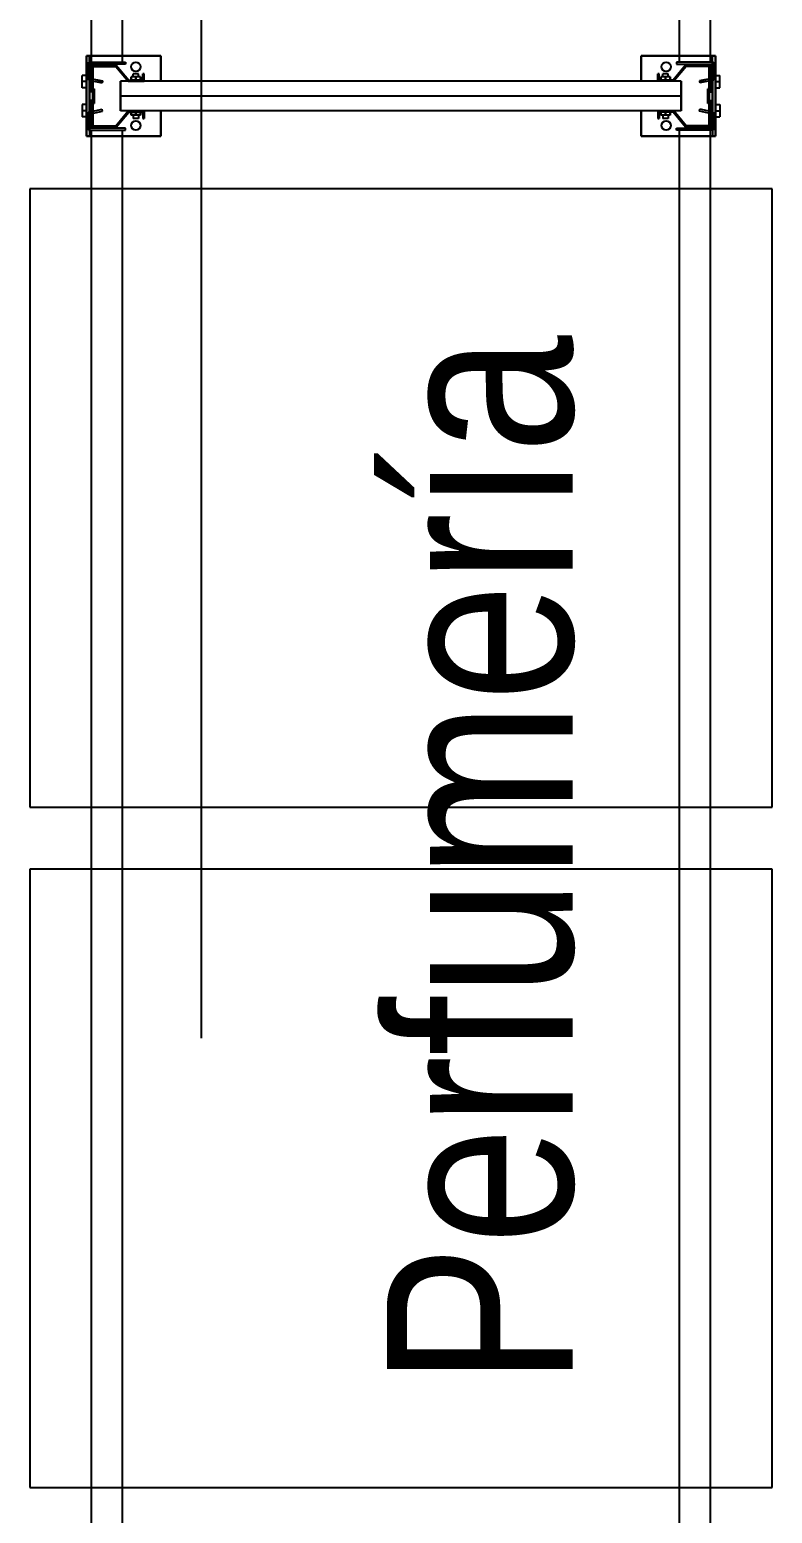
# Model space of a CAD drawing. Header units: metres. Extents: x 0 to 8715937, y -236336 to 216.
# Drawn here: x 110.37 to 111.57, y 62.712 to 65.111 of the extents above; entities that cross this region are included whole.
import ezdxf

# ---------------------------------------------------------------- set-up
doc = ezdxf.new("R2010")
doc.units = ezdxf.units.M
doc.header["$MEASUREMENT"] = 0
doc.linetypes.add('ACAD_ISO10W100', pattern=[18, 12, -3, 0, -3])
for name, color, linetype in [('0-BLOCK-EQUIPAMIENTO', 7, 'Continuous'), ('0-BLOCK-ESTRUCTURA', 7, 'Continuous'), ('AAA BAST', 5, 'Continuous'), ('AAA COTAS', 7, 'Continuous'), ('AAA LARG', 1, 'Continuous'), ('AAA PALLETS', 7, 'Continuous'), ('EJES', 251, 'ACAD_ISO10W100'), ('TEXTO', 7, 'Continuous')]:
    doc.layers.add(name, color=color, linetype=linetype)
doc.styles.add('AR', font='arial.ttf')

# ---------------------------------------------------------------- blocks, each defined once
blk = doc.blocks.new('DPM-ESTRUCTURA')
at = {"layer": 'EJES', "ltscale": 0.4}
blk.add_line((22.9278, 41.5801), (22.9278, 112.3301), dxfattribs=at)
blk = doc.blocks.new('1A MODULO SIMPLE')
at = {"layer": 'AAA BAST'}
for points in [[(-2.1307, 1.015), (-2.1307, 1.017), (-2.1407, 1.017), (-2.1407, 1.04), (-2.1167, 1.06), (-2.1167, 1.1), (-2.1567, 1.1), (-2.1567, 1.098), (-2.1767, 1.098), (-2.1767, 1.1), (-2.2167, 1.1), (-2.2167, 1.06), (-2.1927, 1.04), (-2.1927, 1.017), (-2.2027, 1.017), (-2.2027, 1.015), (-2.1907, 1.015), (-2.1907, 1.0409), (-2.2147, 1.0609), (-2.2147, 1.098), (-2.1787, 1.098), (-2.1787, 1.096), (-2.1547, 1.096), (-2.1547, 1.098), (-2.1187, 1.098), (-2.1187, 1.0609), (-2.1427, 1.0409), (-2.1427, 1.015)], [(0.1973, 1.015), (0.1973, 1.017), (0.2073, 1.017), (0.2073, 1.04), (0.1833, 1.06), (0.1833, 1.1), (0.2233, 1.1), (0.2233, 1.098), (0.2433, 1.098), (0.2433, 1.1), (0.2833, 1.1), (0.2833, 1.06), (0.2593, 1.04), (0.2593, 1.017), (0.2693, 1.017), (0.2693, 1.015), (0.2573, 1.015), (0.2573, 1.0409), (0.2813, 1.0609), (0.2813, 1.098), (0.2453, 1.098), (0.2453, 1.096), (0.2213, 1.096), (0.2213, 1.098), (0.1853, 1.098), (0.1853, 1.0609), (0.2093, 1.0409), (0.2093, 1.015)], [(-2.1307, 0.185), (-2.1307, 0.183), (-2.1407, 0.183), (-2.1407, 0.16), (-2.1167, 0.14), (-2.1167, 0.1), (-2.1567, 0.1), (-2.1567, 0.102), (-2.1767, 0.102), (-2.1767, 0.1), (-2.2167, 0.1), (-2.2167, 0.14), (-2.1927, 0.16), (-2.1927, 0.183), (-2.2027, 0.183), (-2.2027, 0.185), (-2.1907, 0.185), (-2.1907, 0.1591), (-2.2147, 0.1391), (-2.2147, 0.102), (-2.1787, 0.102), (-2.1787, 0.104), (-2.1547, 0.104), (-2.1547, 0.102), (-2.1187, 0.102), (-2.1187, 0.1391), (-2.1427, 0.1591), (-2.1427, 0.185)], [(0.1973, 0.185), (0.1973, 0.183), (0.2073, 0.183), (0.2073, 0.16), (0.1833, 0.14), (0.1833, 0.1), (0.2233, 0.1), (0.2233, 0.102), (0.2433, 0.102), (0.2433, 0.1), (0.2833, 0.1), (0.2833, 0.14), (0.2593, 0.16), (0.2593, 0.183), (0.2693, 0.183), (0.2693, 0.185), (0.2573, 0.185), (0.2573, 0.1591), (0.2813, 0.1391), (0.2813, 0.102), (0.2453, 0.102), (0.2453, 0.104), (0.2213, 0.104), (0.2213, 0.102), (0.1853, 0.102), (0.1853, 0.1391), (0.2093, 0.1591), (0.2093, 0.185)]]:
    blk.add_hatch(color=251, dxfattribs=at).paths.add_polyline_path(points)
at = {"layer": 'AAA BAST', "color": 251}
for p, q in [((-2.2167, 1.1082), (-2.2317, 1.1082)), ((-2.2317, 1.1082), (-2.2317, 0.9882)), ((-2.1167, 1.1082), (-2.2167, 1.1082)), ((-2.2167, 1.1082), (-2.2167, 1.1032)), ((-2.1802, 1.1152), (-2.2002, 1.1152)), ((-2.2002, 1.1082), (-2.2002, 1.1152)), ((-2.1902, 1.1082), (-2.1902, 1.1152)), ((-2.1802, 1.1082), (-2.1802, 1.1152)), ((-2.1532, 1.1152), (-2.1332, 1.1152)), ((-2.1532, 1.1082), (-2.1532, 1.1152)), ((-2.1432, 1.1082), (-2.1432, 1.1152)), ((-2.1332, 1.1082), (-2.1332, 1.1152)), ((-2.1167, 1.1032), (-2.1167, 1.1082)), ((-2.1017, 1.1082), (-2.1167, 1.1082)), ((-2.1017, 0.9882), (-2.1017, 1.1082)), ((0.1683, 0.9882), (0.1683, 1.1082)), ((0.1683, 1.1082), (0.1833, 1.1082)), ((0.1833, 1.1032), (0.1833, 1.1082)), ((0.1833, 1.1082), (0.2833, 1.1082)), ((0.2198, 1.1152), (0.1998, 1.1152)), ((0.1998, 1.1082), (0.1998, 1.1152)), ((0.2098, 1.1082), (0.2098, 1.1152)), ((0.2198, 1.1082), (0.2198, 1.1152)), ((0.2468, 1.1152), (0.2668, 1.1152)), ((0.2468, 1.1082), (0.2468, 1.1152)), ((0.2568, 1.1082), (0.2568, 1.1152)), ((0.2668, 1.1082), (0.2668, 1.1152)), ((0.2833, 1.1082), (0.2833, 1.1032)), ((0.2833, 1.1082), (0.2983, 1.1082)), ((0.2983, 1.1082), (0.2983, 0.9882)), ((-2.2167, 1.1032), (-2.2317, 1.1032)), ((-2.2167, 1.1032), (-2.1167, 1.1032)), ((-2.1767, 1.1), (-2.2167, 1.1)), ((-2.2167, 1.1), (-2.2167, 1.06)), ((-2.2147, 1.098), (-2.2147, 1.0609)), ((-2.1787, 1.098), (-2.2147, 1.098)), ((-2.2067, 1.1), (-2.2067, 1.1032)), ((-2.2067, 1.1032), (-2.1737, 1.1032)), ((-2.1787, 1.098), (-2.1787, 1.096)), ((-2.1547, 1.096), (-2.1787, 1.096)), ((-2.1767, 1.1), (-2.1767, 1.098)), ((-2.1767, 1.1), (-2.1737, 1.1)), ((-2.1567, 1.098), (-2.1767, 1.098)), ((-2.1737, 1.1), (-2.1737, 1.1032)), ((-2.1597, 1.1), (-2.1597, 1.1032)), ((-2.1567, 1.1), (-2.1597, 1.1)), ((-2.1167, 1.1), (-2.1567, 1.1)), ((-2.1567, 1.1), (-2.1567, 1.098)), ((-2.1187, 1.098), (-2.1547, 1.098)), ((-2.1547, 1.098), (-2.1547, 1.096)), ((-2.1267, 1.1), (-2.1267, 1.1032)), ((-2.1187, 1.098), (-2.1187, 1.0609)), ((-2.1167, 1.1032), (-2.1017, 1.1032)), ((-2.1167, 1.1), (-2.1167, 1.06)), ((0.1833, 1.1032), (0.1683, 1.1032)), ((0.2833, 1.1032), (0.1833, 1.1032)), ((0.1833, 1.1), (0.2233, 1.1)), ((0.1833, 1.1), (0.1833, 1.06)), ((0.1853, 1.098), (0.1853, 1.0609)), ((0.1853, 1.098), (0.2213, 1.098)), ((0.1933, 1.1), (0.1933, 1.1032)), ((0.2213, 1.098), (0.2213, 1.096)), ((0.2213, 1.096), (0.2453, 1.096)), ((0.2233, 1.1), (0.2233, 1.098)), ((0.2233, 1.1), (0.2263, 1.1)), ((0.2233, 1.098), (0.2433, 1.098)), ((0.2263, 1.1), (0.2263, 1.1032)), ((0.2403, 1.1), (0.2403, 1.1032)), ((0.2733, 1.1032), (0.2403, 1.1032)), ((0.2433, 1.1), (0.2403, 1.1)), ((0.2433, 1.1), (0.2833, 1.1)), ((0.2433, 1.1), (0.2433, 1.098)), ((0.2453, 1.098), (0.2813, 1.098)), ((0.2453, 1.098), (0.2453, 1.096)), ((0.2733, 1.1), (0.2733, 1.1032)), ((0.2813, 1.098), (0.2813, 1.0609)), ((0.2833, 1.1032), (0.2983, 1.1032)), ((0.2833, 1.1), (0.2833, 1.06)), ((-2.2167, 1.06), (-2.1927, 1.04)), ((-2.2147, 1.0609), (-2.1907, 1.0409)), ((-2.1187, 1.0609), (-2.1427, 1.0409)), ((-2.1167, 1.06), (-2.1407, 1.04)), ((0.1833, 1.06), (0.2073, 1.04)), ((0.1853, 1.0609), (0.2093, 1.0409)), ((0.2813, 1.0609), (0.2573, 1.0409)), ((0.2833, 1.06), (0.2593, 1.04)), ((-2.1927, 1.036), (-2.1977, 1.036)), ((-2.1977, 1.021), (-2.1977, 1.036)), ((-2.1927, 1.04), (-2.1927, 1.017)), ((-2.1907, 1.053), (-2.1667, 1.053)), ((-2.1907, 0.147), (-2.1907, 1.053)), ((-2.1907, 1.0409), (-2.1907, 1.015)), ((-2.1667, 1.053), (-2.1427, 1.053)), ((-2.1667, 0.147), (-2.1667, 1.053)), ((-2.1427, 0.147), (-2.1427, 1.053)), ((-2.1427, 1.0409), (-2.1427, 1.015)), ((-2.1407, 1.04), (-2.1407, 1.017)), ((-2.1357, 1.036), (-2.1407, 1.036)), ((-2.1407, 1.021), (-2.1407, 1.036)), ((-2.1357, 1.021), (-2.1357, 1.036)), ((-2.1357, 1.0328), (-2.1307, 1.0328)), ((-2.1307, 1.0243), (-2.1307, 1.0328)), ((0.2023, 1.0328), (0.1973, 1.0328)), ((0.1973, 1.0243), (0.1973, 1.0328)), ((0.2023, 1.036), (0.2073, 1.036)), ((0.2023, 1.021), (0.2023, 1.036)), ((0.2073, 1.04), (0.2073, 1.017)), ((0.2073, 1.021), (0.2073, 1.036)), ((0.2333, 1.053), (0.2093, 1.053)), ((0.2093, 0.147), (0.2093, 1.053)), ((0.2093, 1.0409), (0.2093, 1.015)), ((0.2573, 1.053), (0.2333, 1.053)), ((0.2333, 0.147), (0.2333, 1.053)), ((0.2573, 0.147), (0.2573, 1.053)), ((0.2573, 1.0409), (0.2573, 1.015)), ((0.2593, 1.04), (0.2593, 1.017)), ((0.2593, 1.036), (0.2643, 1.036)), ((0.2643, 1.021), (0.2643, 1.036)), ((-2.1927, 1.017), (-2.2027, 1.017)), ((-2.2027, 1.017), (-2.2027, 1.015)), ((-2.1907, 1.015), (-2.2027, 1.015)), ((-2.1927, 1.0285), (-2.1977, 1.0285)), ((-2.1927, 1.021), (-2.1977, 1.021)), ((-2.1427, 1.015), (-2.1307, 1.015)), ((-2.1357, 1.0285), (-2.1407, 1.0285)), ((-2.1357, 1.021), (-2.1407, 1.021)), ((-2.1407, 1.017), (-2.1307, 1.017)), ((-2.1357, 1.0243), (-2.1307, 1.0243)), ((-2.1307, 1.015), (-2.1307, 1.017)), ((0.2023, 1.0243), (0.1973, 1.0243)), ((0.2073, 1.017), (0.1973, 1.017)), ((0.1973, 1.015), (0.1973, 1.017)), ((0.2093, 1.015), (0.1973, 1.015)), ((0.2023, 1.0285), (0.2073, 1.0285)), ((0.2023, 1.021), (0.2073, 1.021)), ((0.2573, 1.015), (0.2693, 1.015)), ((0.2593, 1.0285), (0.2643, 1.0285)), ((0.2593, 1.021), (0.2643, 1.021)), ((0.2593, 1.017), (0.2693, 1.017)), ((0.2693, 1.017), (0.2693, 1.015)), ((-2.2317, 0.9882), (-2.1907, 0.9882)), ((-2.1427, 0.9882), (-2.1017, 0.9882)), ((0.2093, 0.9882), (0.1683, 0.9882)), ((0.2983, 0.9882), (0.2573, 0.9882)), ((-2.2317, 0.0918), (-2.2317, 0.2118)), ((-2.2317, 0.2118), (-2.1907, 0.2118)), ((-2.1427, 0.2118), (-2.1017, 0.2118)), ((-2.1017, 0.2118), (-2.1017, 0.0918)), ((0.2093, 0.2118), (0.1683, 0.2118)), ((0.1683, 0.2118), (0.1683, 0.0918)), ((0.2983, 0.2118), (0.2573, 0.2118)), ((0.2983, 0.0918), (0.2983, 0.2118)), ((-2.1907, 0.185), (-2.2027, 0.185)), ((-2.2027, 0.183), (-2.2027, 0.185)), ((-2.1927, 0.183), (-2.2027, 0.183)), ((-2.1927, 0.1801), (-2.1977, 0.1801)), ((-2.1977, 0.1651), (-2.1977, 0.1801)), ((-2.1927, 0.1726), (-2.1977, 0.1726)), ((-2.1927, 0.16), (-2.1927, 0.183)), ((-2.1907, 0.1591), (-2.1907, 0.185)), ((-2.1427, 0.1591), (-2.1427, 0.185)), ((-2.1427, 0.185), (-2.1307, 0.185)), ((-2.1407, 0.16), (-2.1407, 0.183)), ((-2.1407, 0.183), (-2.1307, 0.183)), ((-2.1357, 0.1801), (-2.1407, 0.1801)), ((-2.1407, 0.1651), (-2.1407, 0.1801)), ((-2.1357, 0.1726), (-2.1407, 0.1726)), ((-2.1357, 0.1651), (-2.1357, 0.1801)), ((-2.1357, 0.1768), (-2.1307, 0.1768)), ((-2.1357, 0.1683), (-2.1307, 0.1683)), ((-2.1307, 0.185), (-2.1307, 0.183)), ((-2.1307, 0.1683), (-2.1307, 0.1768)), ((0.2093, 0.185), (0.1973, 0.185)), ((0.1973, 0.185), (0.1973, 0.183)), ((0.2073, 0.183), (0.1973, 0.183)), ((0.2023, 0.1768), (0.1973, 0.1768)), ((0.1973, 0.1683), (0.1973, 0.1768)), ((0.2023, 0.1683), (0.1973, 0.1683)), ((0.2023, 0.1801), (0.2073, 0.1801)), ((0.2023, 0.1651), (0.2023, 0.1801)), ((0.2023, 0.1726), (0.2073, 0.1726)), ((0.2073, 0.16), (0.2073, 0.183)), ((0.2073, 0.1651), (0.2073, 0.1801)), ((0.2093, 0.1591), (0.2093, 0.185)), ((0.2573, 0.1591), (0.2573, 0.185)), ((0.2573, 0.185), (0.2693, 0.185)), ((0.2593, 0.16), (0.2593, 0.183)), ((0.2593, 0.183), (0.2693, 0.183)), ((0.2593, 0.1801), (0.2643, 0.1801)), ((0.2593, 0.1726), (0.2643, 0.1726)), ((0.2643, 0.1651), (0.2643, 0.1801)), ((0.2693, 0.183), (0.2693, 0.185)), ((-2.2167, 0.14), (-2.1927, 0.16)), ((-2.2147, 0.1391), (-2.1907, 0.1591)), ((-2.1927, 0.1651), (-2.1977, 0.1651)), ((-2.1907, 0.147), (-2.1667, 0.147)), ((-2.1667, 0.147), (-2.1427, 0.147)), ((-2.1187, 0.1391), (-2.1427, 0.1591)), ((-2.1357, 0.1651), (-2.1407, 0.1651)), ((-2.1167, 0.14), (-2.1407, 0.16)), ((0.1833, 0.14), (0.2073, 0.16)), ((0.1853, 0.1391), (0.2093, 0.1591)), ((0.2023, 0.1651), (0.2073, 0.1651)), ((0.2333, 0.147), (0.2093, 0.147)), ((0.2573, 0.147), (0.2333, 0.147)), ((0.2813, 0.1391), (0.2573, 0.1591)), ((0.2593, 0.1651), (0.2643, 0.1651)), ((0.2833, 0.14), (0.2593, 0.16)), ((-2.2167, 0.1), (-2.2167, 0.14)), ((-2.2147, 0.102), (-2.2147, 0.1391)), ((-2.1187, 0.102), (-2.1187, 0.1391)), ((-2.1167, 0.1), (-2.1167, 0.14)), ((0.1833, 0.1), (0.1833, 0.14)), ((0.1853, 0.102), (0.1853, 0.1391)), ((0.2813, 0.102), (0.2813, 0.1391)), ((0.2833, 0.1), (0.2833, 0.14)), ((-2.2167, 0.0968), (-2.2317, 0.0968)), ((-2.1767, 0.1), (-2.2167, 0.1)), ((-2.2167, 0.0968), (-2.1167, 0.0968)), ((-2.2167, 0.0918), (-2.2167, 0.0968)), ((-2.1787, 0.102), (-2.2147, 0.102)), ((-2.2067, 0.1), (-2.2067, 0.0968)), ((-2.2067, 0.0968), (-2.1737, 0.0968)), ((-2.1787, 0.102), (-2.1787, 0.104)), ((-2.1547, 0.104), (-2.1787, 0.104)), ((-2.1567, 0.102), (-2.1767, 0.102)), ((-2.1767, 0.1), (-2.1767, 0.102)), ((-2.1767, 0.1), (-2.1737, 0.1)), ((-2.1737, 0.1), (-2.1737, 0.0968)), ((-2.1597, 0.1), (-2.1597, 0.0968)), ((-2.1567, 0.1), (-2.1597, 0.1)), ((-2.1567, 0.1), (-2.1567, 0.102)), ((-2.1167, 0.1), (-2.1567, 0.1)), ((-2.1547, 0.102), (-2.1547, 0.104)), ((-2.1187, 0.102), (-2.1547, 0.102)), ((-2.1267, 0.1), (-2.1267, 0.0968)), ((-2.1167, 0.0968), (-2.1167, 0.0918)), ((-2.1167, 0.0968), (-2.1017, 0.0968)), ((0.1833, 0.0968), (0.1683, 0.0968)), ((0.1833, 0.1), (0.2233, 0.1)), ((0.2833, 0.0968), (0.1833, 0.0968)), ((0.1833, 0.0968), (0.1833, 0.0918)), ((0.1853, 0.102), (0.2213, 0.102)), ((0.1933, 0.1), (0.1933, 0.0968)), ((0.2213, 0.102), (0.2213, 0.104)), ((0.2213, 0.104), (0.2453, 0.104)), ((0.2233, 0.102), (0.2433, 0.102)), ((0.2233, 0.1), (0.2233, 0.102)), ((0.2233, 0.1), (0.2263, 0.1)), ((0.2263, 0.1), (0.2263, 0.0968)), ((0.2403, 0.1), (0.2403, 0.0968)), ((0.2433, 0.1), (0.2403, 0.1)), ((0.2733, 0.0968), (0.2403, 0.0968)), ((0.2433, 0.1), (0.2433, 0.102)), ((0.2433, 0.1), (0.2833, 0.1)), ((0.2453, 0.102), (0.2453, 0.104)), ((0.2453, 0.102), (0.2813, 0.102)), ((0.2733, 0.1), (0.2733, 0.0968)), ((0.2833, 0.0918), (0.2833, 0.0968)), ((0.2833, 0.0968), (0.2983, 0.0968)), ((-2.2167, 0.0918), (-2.2317, 0.0918)), ((-2.1167, 0.0918), (-2.2167, 0.0918)), ((-2.2002, 0.0918), (-2.2002, 0.0848)), ((-2.1802, 0.0848), (-2.2002, 0.0848)), ((-2.1902, 0.0918), (-2.1902, 0.0848)), ((-2.1802, 0.0918), (-2.1802, 0.0848)), ((-2.1532, 0.0918), (-2.1532, 0.0848)), ((-2.1532, 0.0848), (-2.1332, 0.0848)), ((-2.1432, 0.0918), (-2.1432, 0.0848)), ((-2.1332, 0.0918), (-2.1332, 0.0848)), ((-2.1017, 0.0918), (-2.1167, 0.0918)), ((0.1683, 0.0918), (0.1833, 0.0918)), ((0.1833, 0.0918), (0.2833, 0.0918)), ((0.1998, 0.0918), (0.1998, 0.0848)), ((0.2198, 0.0848), (0.1998, 0.0848)), ((0.2098, 0.0918), (0.2098, 0.0848)), ((0.2198, 0.0918), (0.2198, 0.0848)), ((0.2468, 0.0918), (0.2468, 0.0848)), ((0.2468, 0.0848), (0.2668, 0.0848)), ((0.2568, 0.0918), (0.2568, 0.0848)), ((0.2668, 0.0918), (0.2668, 0.0848)), ((0.2833, 0.0918), (0.2983, 0.0918))]:
    blk.add_line(p, q, dxfattribs=at)
for centre in [(-2.2141, 1.0285), (-2.1192, 1.0285), (0.1859, 1.0285), (0.2808, 1.0285), (-2.2141, 0.1715), (-2.1192, 0.1715), (0.1859, 0.1715), (0.2808, 0.1715)]:
    blk.add_circle(centre, 0.0075, dxfattribs=at)
at = {"layer": 'AAA LARG', "color": 251}
for p, q in [((-2.1407, 1.105), (-2.1454, 1.0829)), ((-2.1407, 1.105), (-2.1117, 1.105)), ((-2.1117, 1.105), (-2.1117, 1.045)), ((0.2073, 1.105), (0.1783, 1.105)), ((0.1783, 1.105), (0.1783, 1.045)), ((0.2073, 1.105), (0.212, 1.0829)), ((-2.1422, 1.0822), (-2.1454, 1.0829)), ((-2.1381, 1.1018), (-2.1422, 1.0822)), ((-2.1149, 1.1018), (-2.1381, 1.1018)), ((-2.1149, 1.045), (-2.1149, 1.1018)), ((-2.1117, 1.1), (0.1783, 1.1)), ((0.1815, 1.045), (0.1815, 1.1018)), ((0.1815, 1.1018), (0.2047, 1.1018)), ((0.2047, 1.1018), (0.2089, 1.0822)), ((0.2089, 1.0822), (0.212, 1.0829)), ((-2.1117, 1.045), (-2.1149, 1.045)), ((-2.1117, 1.05), (0.1783, 1.05)), ((0.1783, 1.045), (0.1815, 1.045)), ((-2.1117, 0.155), (-2.1149, 0.155)), ((-2.1149, 0.155), (-2.1149, 0.0982)), ((-2.1117, 0.095), (-2.1117, 0.155)), ((-2.1117, 0.15), (0.1783, 0.15)), ((0.1783, 0.095), (0.1783, 0.155)), ((0.1783, 0.155), (0.1815, 0.155)), ((0.1815, 0.155), (0.1815, 0.0982)), ((-2.1422, 0.1178), (-2.1454, 0.1171)), ((-2.1407, 0.095), (-2.1454, 0.1171)), ((-2.1381, 0.0982), (-2.1422, 0.1178)), ((-2.1149, 0.0982), (-2.1381, 0.0982)), ((-2.1117, 0.1), (0.1783, 0.1)), ((0.1815, 0.0982), (0.2047, 0.0982)), ((0.2047, 0.0982), (0.2089, 0.1178)), ((0.2073, 0.095), (0.212, 0.1171)), ((0.2089, 0.1178), (0.212, 0.1171)), ((-2.1407, 0.095), (-2.1117, 0.095)), ((0.2073, 0.095), (0.1783, 0.095))]:
    blk.add_line(p, q, dxfattribs=at)
at = {"layer": 'AAA PALLETS', "color": 251, "ltscale": 0.21}
for p, q in [((-1.0167, 1.2), (-2.0167, 1.2)), ((-2.0167, 1.2), (-2.0167, 0)), ((-1.0167, 0), (-1.0167, 1.2)), ((0.0833, 1.2), (-0.9167, 1.2)), ((-0.9167, 1.2), (-0.9167, 0)), ((0.0833, 0), (0.0833, 1.2)), ((-2.0167, 0), (-1.0167, 0)), ((-0.9167, 0), (0.0833, 0))]:
    blk.add_line(p, q, dxfattribs=at)
blk = doc.blocks.new('DPM-EQUIPAMIENTO')
at = {"layer": 'AAA COTAS', "ltscale": 0.21, "rotation": 90}
for p in [(23.8501, 67.1704), (23.8501, 64.7704)]:
    blk.add_blockref('1A MODULO SIMPLE', p, dxfattribs=at)

msp = doc.modelspace()

# ---------------------------------------------------------------- hatches: boundary and pattern name
at = {"layer": 'AAA BAST'}
for points in [[(110.5551, 65.0397), (110.5531, 65.0397), (110.5531, 65.0297), (110.5301, 65.0297), (110.5101, 65.0537), (110.4701, 65.0537), (110.4701, 65.0137), (110.4721, 65.0137), (110.4721, 64.9937), (110.4701, 64.9937), (110.4701, 64.9537), (110.5101, 64.9537), (110.5301, 64.9777), (110.5531, 64.9777), (110.5531, 64.9677), (110.5551, 64.9677), (110.5551, 64.9797), (110.5292, 64.9797), (110.5092, 64.9557), (110.4721, 64.9557), (110.4721, 64.9917), (110.4741, 64.9917), (110.4741, 65.0157), (110.4721, 65.0157), (110.4721, 65.0517), (110.5092, 65.0517), (110.5292, 65.0277), (110.5551, 65.0277)], [(110.5551, 64.9677), (110.5531, 64.9677), (110.5531, 64.9777), (110.5301, 64.9777), (110.5101, 64.9537), (110.4701, 64.9537), (110.4701, 64.9937), (110.4721, 64.9937), (110.4721, 65.0137), (110.4701, 65.0137), (110.4701, 65.0537), (110.5101, 65.0537), (110.5301, 65.0297), (110.5531, 65.0297), (110.5531, 65.0397), (110.5551, 65.0397), (110.5551, 65.0277), (110.5292, 65.0277), (110.5092, 65.0517), (110.4721, 65.0517), (110.4721, 65.0157), (110.4741, 65.0157), (110.4741, 64.9917), (110.4721, 64.9917), (110.4721, 64.9557), (110.5092, 64.9557), (110.5292, 64.9797), (110.5551, 64.9797)], [(111.3851, 65.0397), (111.3871, 65.0397), (111.3871, 65.0297), (111.4101, 65.0297), (111.4301, 65.0537), (111.4701, 65.0537), (111.4701, 65.0137), (111.4681, 65.0137), (111.4681, 64.9937), (111.4701, 64.9937), (111.4701, 64.9537), (111.4301, 64.9537), (111.4101, 64.9777), (111.3871, 64.9777), (111.3871, 64.9677), (111.3851, 64.9677), (111.3851, 64.9797), (111.411, 64.9797), (111.431, 64.9557), (111.4681, 64.9557), (111.4681, 64.9917), (111.4661, 64.9917), (111.4661, 65.0157), (111.4681, 65.0157), (111.4681, 65.0517), (111.431, 65.0517), (111.411, 65.0277), (111.3851, 65.0277)], [(111.3851, 64.9677), (111.3871, 64.9677), (111.3871, 64.9777), (111.4101, 64.9777), (111.4301, 64.9537), (111.4701, 64.9537), (111.4701, 64.9937), (111.4681, 64.9937), (111.4681, 65.0137), (111.4701, 65.0137), (111.4701, 65.0537), (111.4301, 65.0537), (111.4101, 65.0297), (111.3871, 65.0297), (111.3871, 65.0397), (111.3851, 65.0397), (111.3851, 65.0277), (111.411, 65.0277), (111.431, 65.0517), (111.4681, 65.0517), (111.4681, 65.0157), (111.4661, 65.0157), (111.4661, 64.9917), (111.4681, 64.9917), (111.4681, 64.9557), (111.431, 64.9557), (111.411, 64.9797), (111.3851, 64.9797)]]:
    msp.add_hatch(color=251, dxfattribs=at).paths.add_polyline_path(points)

# ---------------------------------------------------------------- linework, layer by layer
at = {"layer": 'AAA BAST', "color": 251}
for p, q in [((110.5819, 65.0687), (110.4619, 65.0687)), ((110.4619, 65.0687), (110.4619, 65.0537)), ((110.4619, 65.0537), (110.4619, 65.0687)), ((110.4619, 65.0687), (110.5819, 65.0687)), ((110.4669, 65.0537), (110.4619, 65.0537)), ((110.4619, 65.0537), (110.4619, 64.9537)), ((110.4619, 64.9537), (110.4619, 65.0537)), ((110.4619, 65.0537), (110.4669, 65.0537)), ((110.4669, 65.0537), (110.4669, 65.0687)), ((110.4669, 65.0537), (110.4669, 65.0687)), ((110.4669, 64.9537), (110.4669, 65.0537)), ((110.4669, 65.0537), (110.4669, 64.9537)), ((110.4701, 65.0537), (110.4701, 65.0137)), ((110.4701, 65.0537), (110.5101, 65.0537)), ((110.4701, 65.0137), (110.4701, 65.0537)), ((110.4701, 65.0537), (110.5101, 65.0537)), ((110.4721, 65.0517), (110.5092, 65.0517)), ((110.4721, 65.0517), (110.4721, 65.0157)), ((110.4721, 65.0517), (110.5092, 65.0517)), ((110.4721, 65.0157), (110.4721, 65.0517)), ((110.5092, 65.0517), (110.5292, 65.0277)), ((110.5092, 65.0517), (110.5292, 65.0277)), ((110.5101, 65.0537), (110.5301, 65.0297)), ((110.5101, 65.0537), (110.5301, 65.0297)), ((110.5819, 65.0277), (110.5819, 65.0687)), ((110.5819, 65.0687), (110.5819, 65.0277)), ((111.3583, 65.0277), (111.3583, 65.0687)), ((111.3583, 65.0687), (111.4783, 65.0687)), ((111.4783, 65.0687), (111.3583, 65.0687)), ((111.3583, 65.0687), (111.3583, 65.0277)), ((111.4301, 65.0537), (111.4101, 65.0297)), ((111.4301, 65.0537), (111.4101, 65.0297)), ((111.431, 65.0517), (111.411, 65.0277)), ((111.431, 65.0517), (111.411, 65.0277)), ((111.4701, 65.0537), (111.4301, 65.0537)), ((111.4701, 65.0537), (111.4301, 65.0537)), ((111.4681, 65.0517), (111.431, 65.0517)), ((111.4681, 65.0517), (111.431, 65.0517)), ((111.4681, 65.0517), (111.4681, 65.0157)), ((111.4681, 65.0157), (111.4681, 65.0517)), ((111.4701, 65.0537), (111.4701, 65.0137)), ((111.4701, 65.0137), (111.4701, 65.0537)), ((111.4733, 65.0537), (111.4733, 65.0687)), ((111.4733, 65.0537), (111.4733, 65.0687)), ((111.4733, 64.9537), (111.4733, 65.0537)), ((111.4733, 65.0537), (111.4783, 65.0537)), ((111.4733, 65.0537), (111.4733, 64.9537)), ((111.4783, 65.0537), (111.4733, 65.0537)), ((111.4783, 65.0687), (111.4783, 65.0537)), ((111.4783, 65.0537), (111.4783, 65.0687)), ((111.4783, 65.0537), (111.4783, 64.9537)), ((111.4783, 64.9537), (111.4783, 65.0537)), ((110.4549, 65.0172), (110.4549, 65.0372)), ((110.4619, 65.0372), (110.4549, 65.0372)), ((110.4549, 65.0172), (110.4549, 65.0372)), ((110.4619, 65.0372), (110.4549, 65.0372)), ((110.4619, 65.0272), (110.4549, 65.0272)), ((110.4619, 65.0272), (110.4549, 65.0272)), ((110.4701, 65.0437), (110.4669, 65.0437)), ((110.4701, 65.0437), (110.4669, 65.0437)), ((110.4669, 65.0437), (110.4669, 65.0107)), ((110.5171, 65.0037), (110.5171, 65.0277)), ((111.4231, 65.0277), (110.5171, 65.0277)), ((110.5171, 65.0277), (110.5171, 65.0037)), ((111.4231, 65.0277), (110.5171, 65.0277)), ((110.5292, 65.0277), (110.5551, 65.0277)), ((110.5292, 65.0277), (110.5551, 65.0277)), ((110.5301, 65.0297), (110.5531, 65.0297)), ((110.5301, 65.0297), (110.5531, 65.0297)), ((110.5341, 65.0347), (110.5341, 65.0297)), ((110.5491, 65.0347), (110.5341, 65.0347)), ((110.5341, 65.0297), (110.5341, 65.0347)), ((110.5491, 65.0347), (110.5341, 65.0347)), ((110.5491, 65.0297), (110.5341, 65.0297)), ((110.5374, 65.0347), (110.5374, 65.0397)), ((110.5459, 65.0397), (110.5374, 65.0397)), ((110.5416, 65.0347), (110.5416, 65.0297)), ((110.5416, 65.0297), (110.5416, 65.0347)), ((110.5459, 65.0347), (110.5459, 65.0397)), ((110.5491, 65.0347), (110.5491, 65.0297)), ((110.5491, 65.0297), (110.5491, 65.0347)), ((110.5531, 65.0297), (110.5531, 65.0397)), ((110.5551, 65.0397), (110.5531, 65.0397)), ((110.5531, 65.0297), (110.5531, 65.0397)), ((110.5531, 65.0397), (110.5551, 65.0397)), ((110.5551, 65.0277), (110.5551, 65.0397)), ((110.5551, 65.0277), (110.5551, 65.0397)), ((111.3851, 65.0277), (111.3851, 65.0397)), ((111.3851, 65.0397), (111.3871, 65.0397)), ((111.3851, 65.0277), (111.3851, 65.0397)), ((111.3871, 65.0397), (111.3851, 65.0397)), ((111.411, 65.0277), (111.3851, 65.0277)), ((111.411, 65.0277), (111.3851, 65.0277)), ((111.3871, 65.0297), (111.3871, 65.0397)), ((111.3871, 65.0297), (111.3871, 65.0397)), ((111.4101, 65.0297), (111.3871, 65.0297)), ((111.4101, 65.0297), (111.3871, 65.0297)), ((111.39, 65.0347), (111.39, 65.0297)), ((111.405, 65.0347), (111.39, 65.0347)), ((111.39, 65.0297), (111.39, 65.0347)), ((111.405, 65.0347), (111.39, 65.0347)), ((111.405, 65.0297), (111.39, 65.0297)), ((111.3933, 65.0347), (111.3933, 65.0397)), ((111.4018, 65.0397), (111.3933, 65.0397)), ((111.3975, 65.0347), (111.3975, 65.0297)), ((111.3975, 65.0297), (111.3975, 65.0347)), ((111.4018, 65.0347), (111.4018, 65.0397)), ((111.405, 65.0347), (111.405, 65.0297)), ((111.405, 65.0297), (111.405, 65.0347)), ((111.4231, 65.0037), (111.4231, 65.0277)), ((111.4231, 65.0277), (111.4231, 65.0037)), ((111.4701, 65.0437), (111.4733, 65.0437)), ((111.4701, 65.0437), (111.4733, 65.0437)), ((111.4733, 65.0437), (111.4733, 65.0107)), ((111.4783, 65.0372), (111.4853, 65.0372)), ((111.4783, 65.0372), (111.4853, 65.0372)), ((111.4783, 65.0272), (111.4853, 65.0272)), ((111.4783, 65.0272), (111.4853, 65.0272)), ((111.4853, 65.0172), (111.4853, 65.0372)), ((111.4853, 65.0172), (111.4853, 65.0372)), ((110.4619, 65.0172), (110.4549, 65.0172)), ((110.4619, 65.0172), (110.4549, 65.0172)), ((110.4701, 65.0107), (110.4669, 65.0107)), ((110.4701, 65.0107), (110.4669, 65.0107)), ((110.4701, 65.0137), (110.4721, 65.0137)), ((110.4701, 65.0137), (110.4701, 65.0107)), ((110.4701, 65.0137), (110.4721, 65.0137)), ((110.4701, 65.0137), (110.4701, 65.0107)), ((110.4721, 65.0157), (110.4741, 65.0157)), ((110.4721, 65.0157), (110.4741, 65.0157)), ((110.4721, 65.0137), (110.4721, 64.9937)), ((110.4721, 64.9937), (110.4721, 65.0137)), ((110.4741, 65.0157), (110.4741, 64.9917)), ((110.4741, 64.9917), (110.4741, 65.0157)), ((110.5171, 64.9797), (110.5171, 65.0037)), ((111.4231, 65.0037), (110.5171, 65.0037)), ((110.5171, 65.0037), (110.5171, 64.9797)), ((111.4231, 65.0037), (110.5171, 65.0037)), ((111.4231, 64.9797), (111.4231, 65.0037)), ((111.4231, 65.0037), (111.4231, 64.9797)), ((111.4681, 65.0157), (111.4661, 65.0157)), ((111.4661, 65.0157), (111.4661, 64.9917)), ((111.4681, 65.0157), (111.4661, 65.0157)), ((111.4661, 64.9917), (111.4661, 65.0157)), ((111.4681, 65.0137), (111.4681, 64.9937)), ((111.4701, 65.0137), (111.4681, 65.0137)), ((111.4681, 64.9937), (111.4681, 65.0137)), ((111.4701, 65.0137), (111.4681, 65.0137)), ((111.4701, 65.0137), (111.4701, 65.0107)), ((111.4701, 65.0137), (111.4701, 65.0107)), ((111.4701, 65.0107), (111.4733, 65.0107)), ((111.4701, 65.0107), (111.4733, 65.0107)), ((111.4783, 65.0172), (111.4853, 65.0172)), ((111.4783, 65.0172), (111.4853, 65.0172)), ((110.4549, 64.9902), (110.4549, 64.9702)), ((110.4619, 64.9902), (110.4549, 64.9902)), ((110.4549, 64.9902), (110.4549, 64.9702)), ((110.4619, 64.9902), (110.4549, 64.9902)), ((110.4619, 64.9802), (110.4549, 64.9802)), ((110.4619, 64.9802), (110.4549, 64.9802)), ((110.4701, 64.9967), (110.4669, 64.9967)), ((110.4669, 64.9637), (110.4669, 64.9967)), ((110.4701, 64.9967), (110.4669, 64.9967)), ((110.4701, 64.9937), (110.4701, 64.9967)), ((110.4701, 64.9937), (110.4701, 64.9967)), ((110.4701, 64.9937), (110.4701, 64.9537)), ((110.4701, 64.9937), (110.4721, 64.9937)), ((110.4701, 64.9537), (110.4701, 64.9937)), ((110.4701, 64.9937), (110.4721, 64.9937)), ((110.4721, 64.9917), (110.4721, 64.9557)), ((110.4721, 64.9917), (110.4741, 64.9917)), ((110.4721, 64.9557), (110.4721, 64.9917)), ((110.4721, 64.9917), (110.4741, 64.9917)), ((110.5092, 64.9557), (110.5292, 64.9797)), ((110.5092, 64.9557), (110.5292, 64.9797)), ((111.4231, 64.9797), (110.5171, 64.9797)), ((111.4231, 64.9797), (110.5171, 64.9797)), ((110.5292, 64.9797), (110.5551, 64.9797)), ((110.5292, 64.9797), (110.5551, 64.9797)), ((110.5551, 64.9797), (110.5551, 64.9677)), ((110.5551, 64.9797), (110.5551, 64.9677)), ((110.5819, 64.9387), (110.5819, 64.9797)), ((110.5819, 64.9797), (110.5819, 64.9387)), ((111.3583, 64.9387), (111.3583, 64.9797)), ((111.3583, 64.9797), (111.3583, 64.9387)), ((111.411, 64.9797), (111.3851, 64.9797)), ((111.3851, 64.9797), (111.3851, 64.9677)), ((111.411, 64.9797), (111.3851, 64.9797)), ((111.3851, 64.9797), (111.3851, 64.9677)), ((111.431, 64.9557), (111.411, 64.9797)), ((111.431, 64.9557), (111.411, 64.9797)), ((111.4681, 64.9917), (111.4661, 64.9917)), ((111.4681, 64.9917), (111.4661, 64.9917)), ((111.4701, 64.9937), (111.4681, 64.9937)), ((111.4701, 64.9937), (111.4681, 64.9937)), ((111.4681, 64.9917), (111.4681, 64.9557)), ((111.4681, 64.9557), (111.4681, 64.9917)), ((111.4701, 64.9967), (111.4733, 64.9967)), ((111.4701, 64.9937), (111.4701, 64.9967)), ((111.4701, 64.9967), (111.4733, 64.9967)), ((111.4701, 64.9937), (111.4701, 64.9967)), ((111.4701, 64.9937), (111.4701, 64.9537)), ((111.4701, 64.9537), (111.4701, 64.9937)), ((111.4733, 64.9637), (111.4733, 64.9967)), ((111.4783, 64.9902), (111.4853, 64.9902)), ((111.4783, 64.9902), (111.4853, 64.9902)), ((111.4783, 64.9802), (111.4853, 64.9802)), ((111.4783, 64.9802), (111.4853, 64.9802)), ((111.4853, 64.9902), (111.4853, 64.9702)), ((111.4853, 64.9902), (111.4853, 64.9702)), ((110.4619, 64.9702), (110.4549, 64.9702)), ((110.4619, 64.9702), (110.4549, 64.9702)), ((110.4701, 64.9637), (110.4669, 64.9637)), ((110.4701, 64.9637), (110.4669, 64.9637)), ((110.4721, 64.9557), (110.5092, 64.9557)), ((110.4721, 64.9557), (110.5092, 64.9557)), ((110.5101, 64.9537), (110.5301, 64.9777)), ((110.5101, 64.9537), (110.5301, 64.9777)), ((110.5301, 64.9777), (110.5531, 64.9777)), ((110.5301, 64.9777), (110.5531, 64.9777)), ((110.5341, 64.9777), (110.5341, 64.9727)), ((110.5341, 64.9727), (110.5341, 64.9777)), ((110.5491, 64.9777), (110.5341, 64.9777)), ((110.5491, 64.9727), (110.5341, 64.9727)), ((110.5491, 64.9727), (110.5341, 64.9727)), ((110.5374, 64.9727), (110.5374, 64.9677)), ((110.5459, 64.9677), (110.5374, 64.9677)), ((110.5416, 64.9777), (110.5416, 64.9727)), ((110.5416, 64.9727), (110.5416, 64.9777)), ((110.5459, 64.9727), (110.5459, 64.9677)), ((110.5491, 64.9777), (110.5491, 64.9727)), ((110.5491, 64.9727), (110.5491, 64.9777)), ((110.5531, 64.9777), (110.5531, 64.9677)), ((110.5531, 64.9777), (110.5531, 64.9677)), ((110.5531, 64.9677), (110.5551, 64.9677)), ((110.5551, 64.9677), (110.5531, 64.9677)), ((111.3871, 64.9677), (111.3851, 64.9677)), ((111.3851, 64.9677), (111.3871, 64.9677)), ((111.4101, 64.9777), (111.3871, 64.9777)), ((111.3871, 64.9777), (111.3871, 64.9677)), ((111.4101, 64.9777), (111.3871, 64.9777)), ((111.3871, 64.9777), (111.3871, 64.9677)), ((111.39, 64.9777), (111.39, 64.9727)), ((111.39, 64.9727), (111.39, 64.9777)), ((111.405, 64.9777), (111.39, 64.9777)), ((111.405, 64.9727), (111.39, 64.9727)), ((111.405, 64.9727), (111.39, 64.9727)), ((111.3933, 64.9727), (111.3933, 64.9677)), ((111.4018, 64.9677), (111.3933, 64.9677)), ((111.3975, 64.9777), (111.3975, 64.9727)), ((111.3975, 64.9727), (111.3975, 64.9777)), ((111.4018, 64.9727), (111.4018, 64.9677)), ((111.405, 64.9777), (111.405, 64.9727)), ((111.405, 64.9727), (111.405, 64.9777)), ((111.4301, 64.9537), (111.4101, 64.9777)), ((111.4301, 64.9537), (111.4101, 64.9777)), ((111.4681, 64.9557), (111.431, 64.9557)), ((111.4681, 64.9557), (111.431, 64.9557)), ((111.4701, 64.9637), (111.4733, 64.9637)), ((111.4701, 64.9637), (111.4733, 64.9637)), ((111.4783, 64.9702), (111.4853, 64.9702)), ((111.4783, 64.9702), (111.4853, 64.9702)), ((110.4619, 64.9537), (110.4669, 64.9537)), ((110.4619, 64.9537), (110.4619, 64.9387)), ((110.4669, 64.9537), (110.4619, 64.9537)), ((110.4619, 64.9387), (110.4619, 64.9537)), ((110.4619, 64.9387), (110.5819, 64.9387)), ((110.5819, 64.9387), (110.4619, 64.9387)), ((110.4669, 64.9537), (110.4669, 64.9387)), ((110.4669, 64.9537), (110.4669, 64.9387)), ((110.4701, 64.9537), (110.5101, 64.9537)), ((110.4701, 64.9537), (110.5101, 64.9537)), ((111.4783, 64.9387), (111.3583, 64.9387)), ((111.3583, 64.9387), (111.4783, 64.9387)), ((111.4701, 64.9537), (111.4301, 64.9537)), ((111.4701, 64.9537), (111.4301, 64.9537)), ((111.4783, 64.9537), (111.4733, 64.9537)), ((111.4733, 64.9537), (111.4733, 64.9387)), ((111.4733, 64.9537), (111.4783, 64.9537)), ((111.4733, 64.9537), (111.4733, 64.9387)), ((111.4783, 64.9537), (111.4783, 64.9387)), ((111.4783, 64.9387), (111.4783, 64.9537))]:
    msp.add_line(p, q, dxfattribs=at)
for centre in [(110.5416, 65.0512), (110.5416, 65.0512), (111.3986, 65.0512), (111.3986, 65.0512), (110.5416, 64.9562), (110.5416, 64.9562), (111.3986, 64.9562), (111.3986, 64.9562)]:
    msp.add_circle(centre, 0.0075, dxfattribs=at)
at = {"layer": 'AAA LARG', "color": 251}
for p, q in [((110.4701, 65.0587), (110.4701, 67.3487)), ((110.5201, 65.0587), (110.5201, 67.3487)), ((111.4201, 65.0587), (111.4201, 67.3487)), ((111.4701, 65.0587), (111.4701, 67.3487)), ((110.4651, 65.0297), (110.4651, 65.0587)), ((110.4651, 65.0587), (110.5251, 65.0587)), ((110.5251, 65.0555), (110.4683, 65.0555)), ((110.4683, 65.0555), (110.4683, 65.0323)), ((110.5251, 65.0587), (110.5251, 65.0555)), ((111.4751, 65.0587), (111.4151, 65.0587)), ((111.4151, 65.0587), (111.4151, 65.0555)), ((111.4151, 65.0555), (111.4719, 65.0555)), ((111.4719, 65.0555), (111.4719, 65.0323)), ((111.4751, 65.0297), (111.4751, 65.0587)), ((110.4651, 65.0297), (110.4872, 65.025)), ((110.4683, 65.0323), (110.4879, 65.0281)), ((110.4879, 65.0281), (110.4872, 65.025)), ((111.4719, 65.0323), (111.4523, 65.0281)), ((111.4523, 65.0281), (111.453, 65.025)), ((111.4751, 65.0297), (111.453, 65.025)), ((110.4651, 64.9777), (110.4872, 64.9824)), ((110.4683, 64.9751), (110.4879, 64.9793)), ((110.4879, 64.9793), (110.4872, 64.9824)), ((111.4523, 64.9793), (111.453, 64.9824)), ((111.4719, 64.9751), (111.4523, 64.9793)), ((111.4751, 64.9777), (111.453, 64.9824)), ((110.4651, 64.9777), (110.4651, 64.9487)), ((110.4683, 64.9519), (110.4683, 64.9751)), ((111.4719, 64.9519), (111.4719, 64.9751)), ((111.4751, 64.9777), (111.4751, 64.9487)), ((110.4651, 64.9487), (110.5251, 64.9487)), ((110.5251, 64.9519), (110.4683, 64.9519)), ((110.4701, 62.6587), (110.4701, 64.9487)), ((110.5201, 62.6587), (110.5201, 64.9487)), ((110.5251, 64.9487), (110.5251, 64.9519)), ((111.4151, 64.9487), (111.4151, 64.9519)), ((111.4151, 64.9519), (111.4719, 64.9519)), ((111.4751, 64.9487), (111.4151, 64.9487)), ((111.4201, 62.6587), (111.4201, 64.9487)), ((111.4701, 62.6587), (111.4701, 64.9487))]:
    msp.add_line(p, q, dxfattribs=at)
at = {"layer": 'AAA PALLETS', "color": 251, "ltscale": 0.21}
for p, q in [((110.3701, 64.8537), (110.3701, 63.8537)), ((111.5701, 64.8537), (110.3701, 64.8537)), ((111.5701, 63.8537), (111.5701, 64.8537)), ((110.3701, 63.8537), (111.5701, 63.8537)), ((110.3701, 63.7537), (110.3701, 62.7537)), ((111.5701, 63.7537), (110.3701, 63.7537)), ((111.5701, 62.7537), (111.5701, 63.7537)), ((110.3701, 62.7537), (111.5701, 62.7537))]:
    msp.add_line(p, q, dxfattribs=at)

# ---------------------------------------------------------------- block references
at = {"layer": '0-BLOCK-EQUIPAMIENTO'}
msp.add_blockref('DPM-EQUIPAMIENTO', (87.72, 0), dxfattribs=at)
at = {"layer": '0-BLOCK-ESTRUCTURA', "ltscale": 0.1}
msp.add_blockref('DPM-ESTRUCTURA', (87.72, 0), dxfattribs=at)

# ---------------------------------------------------------------- texts
at = {"layer": 'TEXTO', "ltscale": 0.1, "insert": (110.9473, 62.9167), "char_height": 0.300033, "attachment_point": 1, "rotation": 90, "style": 'AR'}
msp.add_mtext_dynamic_manual_height_columns('{\\fArial Narrow|b0|i0|c0|p34;Perfumería}', width=4.08123, gutter_width=12.5, heights=[0], dxfattribs=at)

doc.saveas('drawing.dxf')
